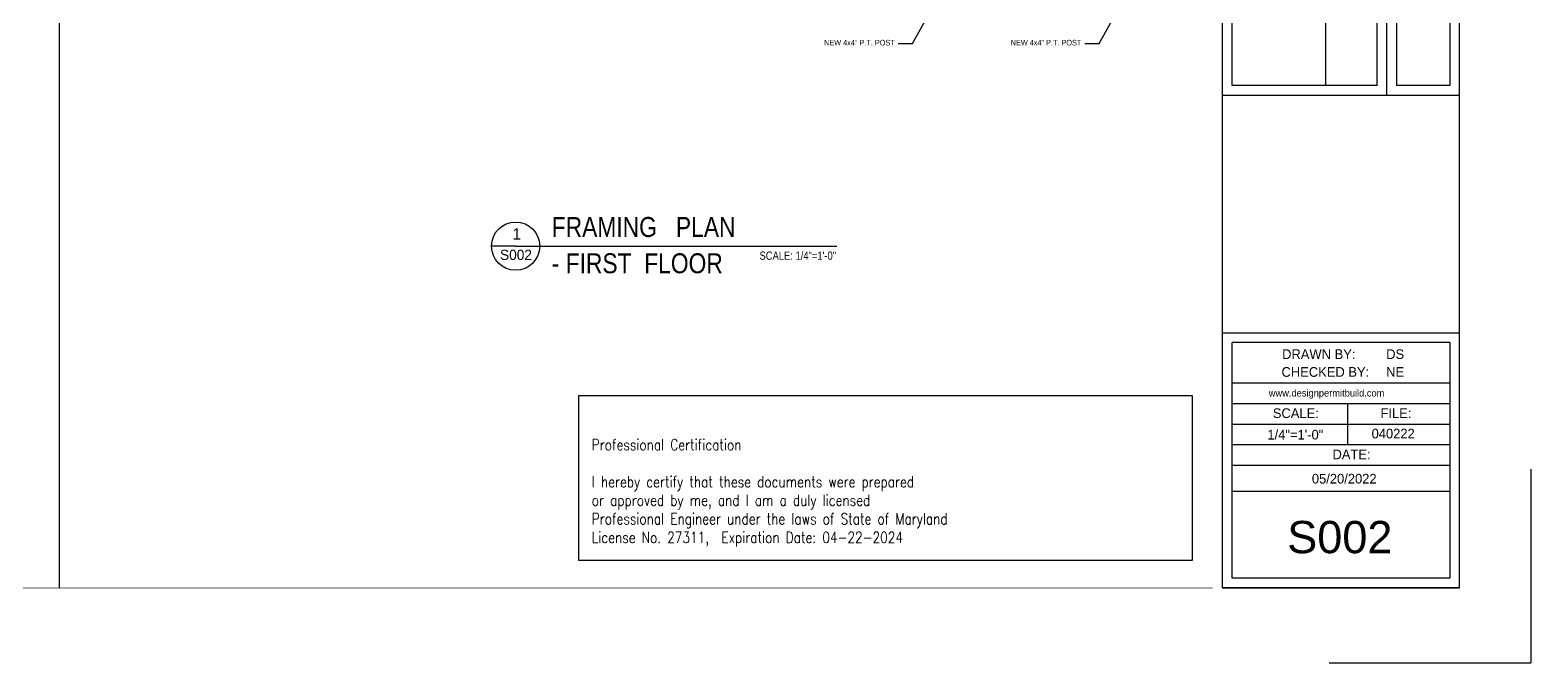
# Model space of a CAD drawing. Header units: inches. Extents: x 26998 to 46838, y -509 to 4343.
# Drawn here: x 33421 to 34394, y 1769 to 2179 of the extents above; entities that cross this region are included whole.
import ezdxf

# ---------------------------------------------------------------- set-up
doc = ezdxf.new("R2010")
doc.units = ezdxf.units.IN
doc.header["$LTSCALE"] = 0.5
doc.header["$MEASUREMENT"] = 0
doc.linetypes.add('DASHED', pattern=[0.75, 0.5, -0.25])
doc.layers.add('FOUNDATION', color=1, linetype='Continuous')
doc.layers.add('Title Block', color=7, linetype='Continuous')
doc.styles.add('ARCH', font='arch.shx')
doc.styles.add('HS-DESIGN-TTLB', font='GOTHIC.TTF')
doc.styles.add('TAGS', font='romans', dxfattribs={"width": 0.8})

msp = doc.modelspace()

# ---------------------------------------------------------------- linework, layer by layer
for p, q in [((33439.9277455, 2944.0852231), (33439.9277455, 1817.6360016)), ((33735.7405247, 2038.9532829), (33720.1101362, 2038.9532829)), ((33735.7405247, 2038.9532829), (33720.1101362, 2038.9532829)), ((33735.7405247, 2038.9532829), (33943.9366912, 2038.9532829)), ((33735.7405247, 2038.9532829), (33943.9366912, 2038.9532829))]:
    msp.add_line(p, q)
msp.add_lwpolyline([(32692.3981281, 2944.0852231, 0.5, 0.5, 0), (34187.4573628, 2944.0852231, 0, 0, 0), (34187.4573628, 1817.6360016, 0.5, 0.5, 0), (32692.3981281, 1817.6360016, 0.5, 0.5, 0)], format="xyseb")
msp.add_circle((33735.7405247, 2038.9532829), 15.6303885)
msp.add_circle((33735.7405247, 2038.9532829), 15.6303885)
at = {"layer": 'FOUNDATION'}
for p, q in [((33992.878684, 2170.268711), (34004.4609618, 2190.5897214)), ((33992.878684, 2170.268711), (34004.4609618, 2190.5897214)), ((34113.8136222, 2170.268711), (34125.3958999, 2190.5897214)), ((34113.8136222, 2170.268711), (34125.3958999, 2190.5897214)), ((33983.7124536, 2170.268711), (33992.878684, 2170.268711)), ((33983.7124536, 2170.268711), (33992.878684, 2170.268711)), ((34104.6473917, 2170.268711), (34113.8136222, 2170.268711)), ((34104.6473917, 2170.268711), (34113.8136222, 2170.268711))]:
    msp.add_line(p, q, dxfattribs=at)
at = {"layer": 'Title Block'}
for p, q in [((34193.7824878, 1817.6359916), (34193.7824878, 2944.0852131)), ((34347.3974878, 1817.6359916), (34347.3974878, 2944.0852131)), ((34300.3724878, 2136.6574842), (34300.3724878, 2473.7197139)), ((34200.0524878, 2142.9274842), (34200.0524878, 2467.4497139)), ((34200.0524878, 2142.9274842), (34200.0524878, 2467.4497139)), ((34260.873336, 2142.9274842), (34260.873336, 2467.4497139)), ((34294.1024878, 2142.9274842), (34294.1024878, 2467.4497139)), ((34306.6424878, 2467.4497139), (34306.6424878, 2142.9274842)), ((34341.1274878, 2467.4497139), (34341.1274878, 2142.9274842)), ((34294.1024878, 2142.9274842), (34200.0524878, 2142.9274842)), ((34341.1274878, 2142.9274842), (34306.6424878, 2142.9274842)), ((34193.7824878, 2136.6574842), (34347.3974878, 2136.6574842)), ((34193.7824878, 2136.6574842), (34347.3974878, 2136.6574842)), ((34193.7824878, 1982.7962342), (34347.3974878, 1982.7962342)), ((34200.0524878, 1950.2021646), (34200.0524878, 1976.5262342)), ((34341.1274878, 1976.5262342), (34200.0524878, 1976.5262342)), ((34341.1274878, 1976.5262342), (34341.1274878, 1950.2021646)), ((34200.0524878, 1823.9059916), (34200.0524878, 1950.2021646)), ((34341.1274878, 1950.2021646), (34200.0524878, 1950.2021646)), ((34341.1274878, 1950.2021646), (34341.1274878, 1823.9059916)), ((34341.1274878, 1936.8784146), (34200.0524878, 1936.8784146)), ((34275.1024878, 1910.2309146), (34275.1024878, 1936.8784146)), ((34341.1274878, 1923.5546646), (34200.0524878, 1923.5546646)), ((34341.1274878, 1910.2309146), (34200.0524878, 1910.2309146)), ((34341.1274878, 1896.9071646), (34200.0524878, 1896.9071646)), ((34393.7171061, 1894.5495216), (34393.7171061, 1769.0590416)), ((34393.7171061, 1894.5495216), (34393.7171061, 1769.0590416)), ((34393.7171061, 1894.5495216), (34393.7171061, 1769.0590416)), ((34393.7171061, 1894.5495216), (34393.7171061, 1769.0590416)), ((34393.7171061, 1894.5495216), (34393.7171061, 1769.0590416)), ((34393.7171061, 1894.5495216), (34393.7171061, 1769.0590416)), ((34393.7171061, 1894.5495216), (34393.7171061, 1769.0590416)), ((34393.7171061, 1894.5495216), (34393.7171061, 1769.0590416)), ((34393.7171061, 1894.5495216), (34393.7171061, 1769.0590416)), ((34393.7171061, 1894.5495216), (34393.7171061, 1769.0590416)), ((34393.7171061, 1894.5495216), (34393.7171061, 1769.0590416)), ((34393.7171061, 1894.5495216), (34393.7171061, 1769.0590416)), ((34393.7171061, 1894.5495216), (34393.7171061, 1769.0590416)), ((34393.7171061, 1894.5495216), (34393.7171061, 1769.0590416)), ((34393.7171061, 1894.5495216), (34393.7171061, 1769.0590416)), ((34393.7171061, 1894.5495216), (34393.7171061, 1769.0590416)), ((34393.7171061, 1894.5495216), (34393.7171061, 1769.0590416)), ((34393.7171061, 1894.5495216), (34393.7171061, 1769.0590416)), ((34393.7171061, 1894.5495216), (34393.7171061, 1769.0590416)), ((34393.7171061, 1894.5495216), (34393.7171061, 1769.0590416)), ((34393.7171061, 1894.5495216), (34393.7171061, 1769.0590416)), ((34393.7171061, 1894.5495216), (34393.7171061, 1769.0590416)), ((34393.7171061, 1894.5495216), (34393.7171061, 1769.0590416)), ((34393.7171061, 1894.5495216), (34393.7171061, 1769.0590416)), ((34393.7171061, 1894.5495216), (34393.7171061, 1769.0590416)), ((34393.7171061, 1894.5495216), (34393.7171061, 1769.0590416)), ((34393.7171061, 1894.5495216), (34393.7171061, 1769.0590416)), ((34393.7171061, 1894.5495216), (34393.7171061, 1769.0590416)), ((34393.7171061, 1894.5495216), (34393.7171061, 1769.0590416)), ((34393.7171061, 1894.5495216), (34393.7171061, 1769.0590416)), ((34341.1274878, 1880.1064672), (34200.0524878, 1880.1064672)), ((34341.1274878, 1823.9059916), (34200.1076128, 1823.9059916)), ((34193.7824878, 1817.6359916), (34347.3974878, 1817.6359916)), ((34193.7824878, 1817.6359916), (34347.3974878, 1817.6359916)), ((34193.7824878, 1817.6359916), (34347.3974878, 1817.6359916)), ((34193.7824878, 1817.6359916), (34347.3974878, 1817.6359916)), ((34347.3974878, 1817.6359916), (34193.7824878, 1817.6359916)), ((34262.9135211, 1769.0590416), (34393.7171061, 1769.0590416)), ((34262.9135211, 1769.0590416), (34393.7171061, 1769.0590416)), ((34262.9135211, 1769.0590416), (34393.7171061, 1769.0590416)), ((34262.9135211, 1769.0590416), (34393.7171061, 1769.0590416)), ((34262.9135211, 1769.0590416), (34393.7171061, 1769.0590416)), ((34262.9135211, 1769.0590416), (34393.7171061, 1769.0590416)), ((34262.9135211, 1769.0590416), (34393.7171061, 1769.0590416)), ((34262.9135211, 1769.0590416), (34393.7171061, 1769.0590416)), ((34262.9135211, 1769.0590416), (34393.7171061, 1769.0590416)), ((34262.9135211, 1769.0590416), (34393.7171061, 1769.0590416)), ((34262.9135211, 1769.0590416), (34393.7171061, 1769.0590416))]:
    msp.add_line(p, q, dxfattribs=at)
at = {"layer": 'Title Block', "const_width": 0.5}
for points in [[(34193.7824878, 1817.6359916), (34193.7824878, 2944.0852131)], [(34347.3974878, 1817.6359916), (34347.3974878, 2944.0852131)], [(34300.3724878, 2136.6574842), (34300.3724878, 2473.7197139)], [(34193.7824878, 2136.6574842), (34347.3974878, 2136.6574842)], [(34193.7824878, 1982.7962342), (34347.3974878, 1982.7962342)], [(34193.7824878, 1817.6359916), (34347.3974878, 1817.6359916)], [(34193.7824878, 1817.6359916), (34347.3974878, 1817.6359916)], [(34193.7824878, 1817.6359916), (34347.3974878, 1817.6359916)]]:
    msp.add_lwpolyline(points, dxfattribs=at)
at = {"layer": 'Title Block', "color": 253, "linetype": 'DASHED', "elevation": -143.9991213}
msp.add_lwpolyline([(33776.5923001, 1942.2560806), (34174.0923001, 1942.2560806), (34174.0923001, 1835.3948306), (33776.5923001, 1835.3948306)], close=True, dxfattribs=at)

# ---------------------------------------------------------------- texts
for s, insert, char_height, width, attachment_point, style in [('{\\fArial Narrow|b0|i0|c0|p34;NEW 4x4" P.T. POST}', (33981.3886801, 2172.5160578), 3.6, 95.507369382, 3, 'HS-DESIGN-TTLB'), ('{\\fArial Narrow|b0|i0|c0|p34;NEW 4x4" P.T. POST}', (34102.3236183, 2172.5160578), 3.6, 95.507369382, 3, 'HS-DESIGN-TTLB'), ('{\\fArial Narrow|b0|i0|c0|p34;FRAMING   PLAN}', (33759.1389335, 2057.8169122), 12.9024, 259.624719313, 1, 'ARCH'), ('S002', (33725.6179877, 2036.6402282), 6.636168, 136.759967371, 1, 'HS-DESIGN-TTLB'), ('{\\fArial Narrow|b0|i0|c0|p34;- FIRST  FLOOR}', (33759.1389335, 2034.3169122), 12.9024, 259.624719313, 1, 'ARCH')]:
    msp.add_mtext(s, dxfattribs=dict(insert=insert, char_height=char_height, width=width, attachment_point=attachment_point, style=style))
at = {"layer": 'Title Block', "style": 'HS-DESIGN-TTLB'}
for s, insert, char_height, width, attachment_point in [('1', (33733.7411224, 2050.5937248), 7.37352, 151.955519302, 1), ('{\\fArial Narrow|b0|i0|c0|p34;SCALE: 1/4"=1\'-0"}', (33893.7926213, 2035.4577331), 5.3089344, 109.407973897, 1), ('DRAWN BY:', (34232.4549487, 1972.133506), 6.27, 50.128184718, 1), ('DS', (34299.8756788, 1972.133506), 6.27, 50.128184718, 1), ('CHECKED BY:', (34232.0480453, 1960.6268206), 6.27, 62.9454832, 1), ('NE', (34299.8756788, 1960.6268206), 6.27, 119.339266761, 1), ('www.designpermitbuild.com', (34223.816403, 1946.0946424), 4.5, 50.128184718, 1), ('SCALE:', (34226.4256383, 1933.9155143), 6.27, 50.128184718, 1), ('FILE:', (34296.2139751, 1933.9155143), 6.27, 50.128184718, 1), ('1/4"=1\'-0"', (34222.9204698, 1920.0210056), 6.27, 50.128184718, 1), ('040222', (34290.4228109, 1920.7233053), 6.27, 50.128184718, 1), ('DATE:', (34265.0863885, 1907.231375), 6.27, 50.128184718, 1), ('05/20/2022', (34251.7154243, 1891.5140826), 6.27, 50.128184718, 1), ('{\\fSwis721 BlkOul BT|b0|i0|c0|p82;S002}', (34269.8431449, 1850.4191649), 20.9, 201.832735712, 5)]:
    msp.add_mtext(s, dxfattribs=dict(at, insert=insert, char_height=char_height, width=width, attachment_point=attachment_point))
at = {"layer": 'Title Block', "insert": (33785.0923001, 1913.9948306, -143.9991213), "char_height": 7.2, "attachment_point": 1, "style": 'TAGS'}
msp.add_mtext_dynamic_manual_height_columns('Professional Certification\\P\\PI hereby certify that these documents were prepared\\Por approved by me, and I am a duly licensed\\PProfessional Engineer under the laws of State of Maryland\\PLicense No. 27311,  Expiration Date: 04-22-2024', width=727.308226295, gutter_width=30, heights=[0], dxfattribs=at)

doc.saveas('drawing.dxf')
